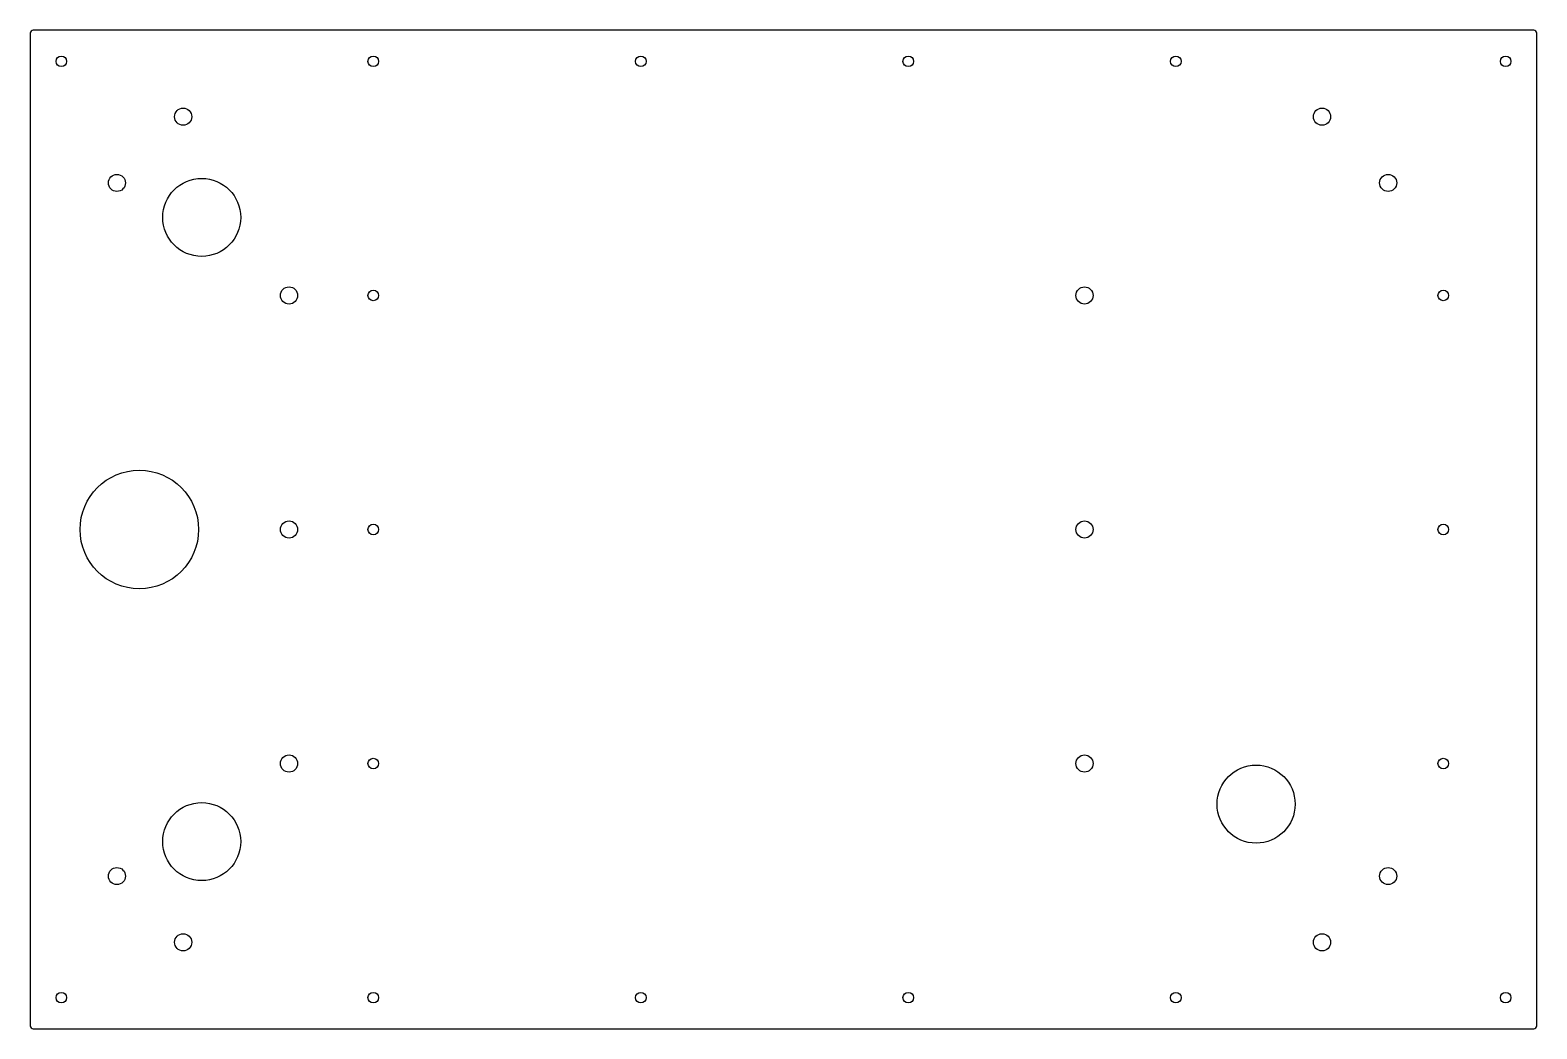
# Model space of a CAD drawing. Header units: millimetres. Extents: x -282 to 202, y -160 to 160.
import ezdxf

# ---------------------------------------------------------------- set-up
doc = ezdxf.new("R2010")
doc.units = ezdxf.units.MM

msp = doc.modelspace()

# ---------------------------------------------------------------- linework, layer by layer
at = {"color": 7, "linetype": 'Continuous', "lineweight": 25}
for p, q in [((200.5, 160), (-280.5, 160)), ((-281.5, 159), (-281.5, -159)), ((201.5, -159), (201.5, 159)), ((-280.5, -160), (200.5, -160))]:
    msp.add_line(p, q, dxfattribs=at)
for centre, radius in [((-271.5, 150), 1.7), ((-171.5, 150), 1.7), ((-85.75, 150), 1.7), ((0, 150), 1.7), ((85.75, 150), 1.7), ((191.5, 150), 1.7), ((-232.46, 132.26), 2.75), ((132.63, 132.26), 2.75), ((-253.68, 111.05), 2.75), ((-226.5, 100), 12.5), ((153.84, 111.05), 2.75), ((-198.5, 75), 2.75), ((56.5, 75), 2.75), ((-171.5, 75), 1.7), ((171.5, 75), 1.7), ((-246.5, 0), 19), ((-198.5, 0), 2.75), ((-171.5, 0), 1.7), ((56.5, 0), 2.75), ((171.5, 0), 1.7), ((-198.5, -75), 2.75), ((56.5, -75), 2.75), ((-171.5, -75), 1.7), ((111.5, -88), 12.5), ((171.5, -75), 1.7), ((-226.5, -100), 12.5), ((-253.68, -111.05), 2.75), ((153.84, -111.05), 2.75), ((-232.46, -132.26), 2.75), ((132.63, -132.26), 2.75), ((-271.5, -150), 1.7), ((-171.5, -150), 1.7), ((-85.75, -150), 1.7), ((0, -150), 1.7), ((85.75, -150), 1.7), ((191.5, -150), 1.7)]:
    msp.add_circle(centre, radius, dxfattribs=at)
for centre, start, end in [((-280.5, 159), 90, 180), ((200.5, 159), 0, 90), ((-280.5, -159), 180, 270), ((200.5, -159), 270, 0)]:
    msp.add_arc(centre, 1, start, end, dxfattribs=at)

doc.saveas('drawing.dxf')
